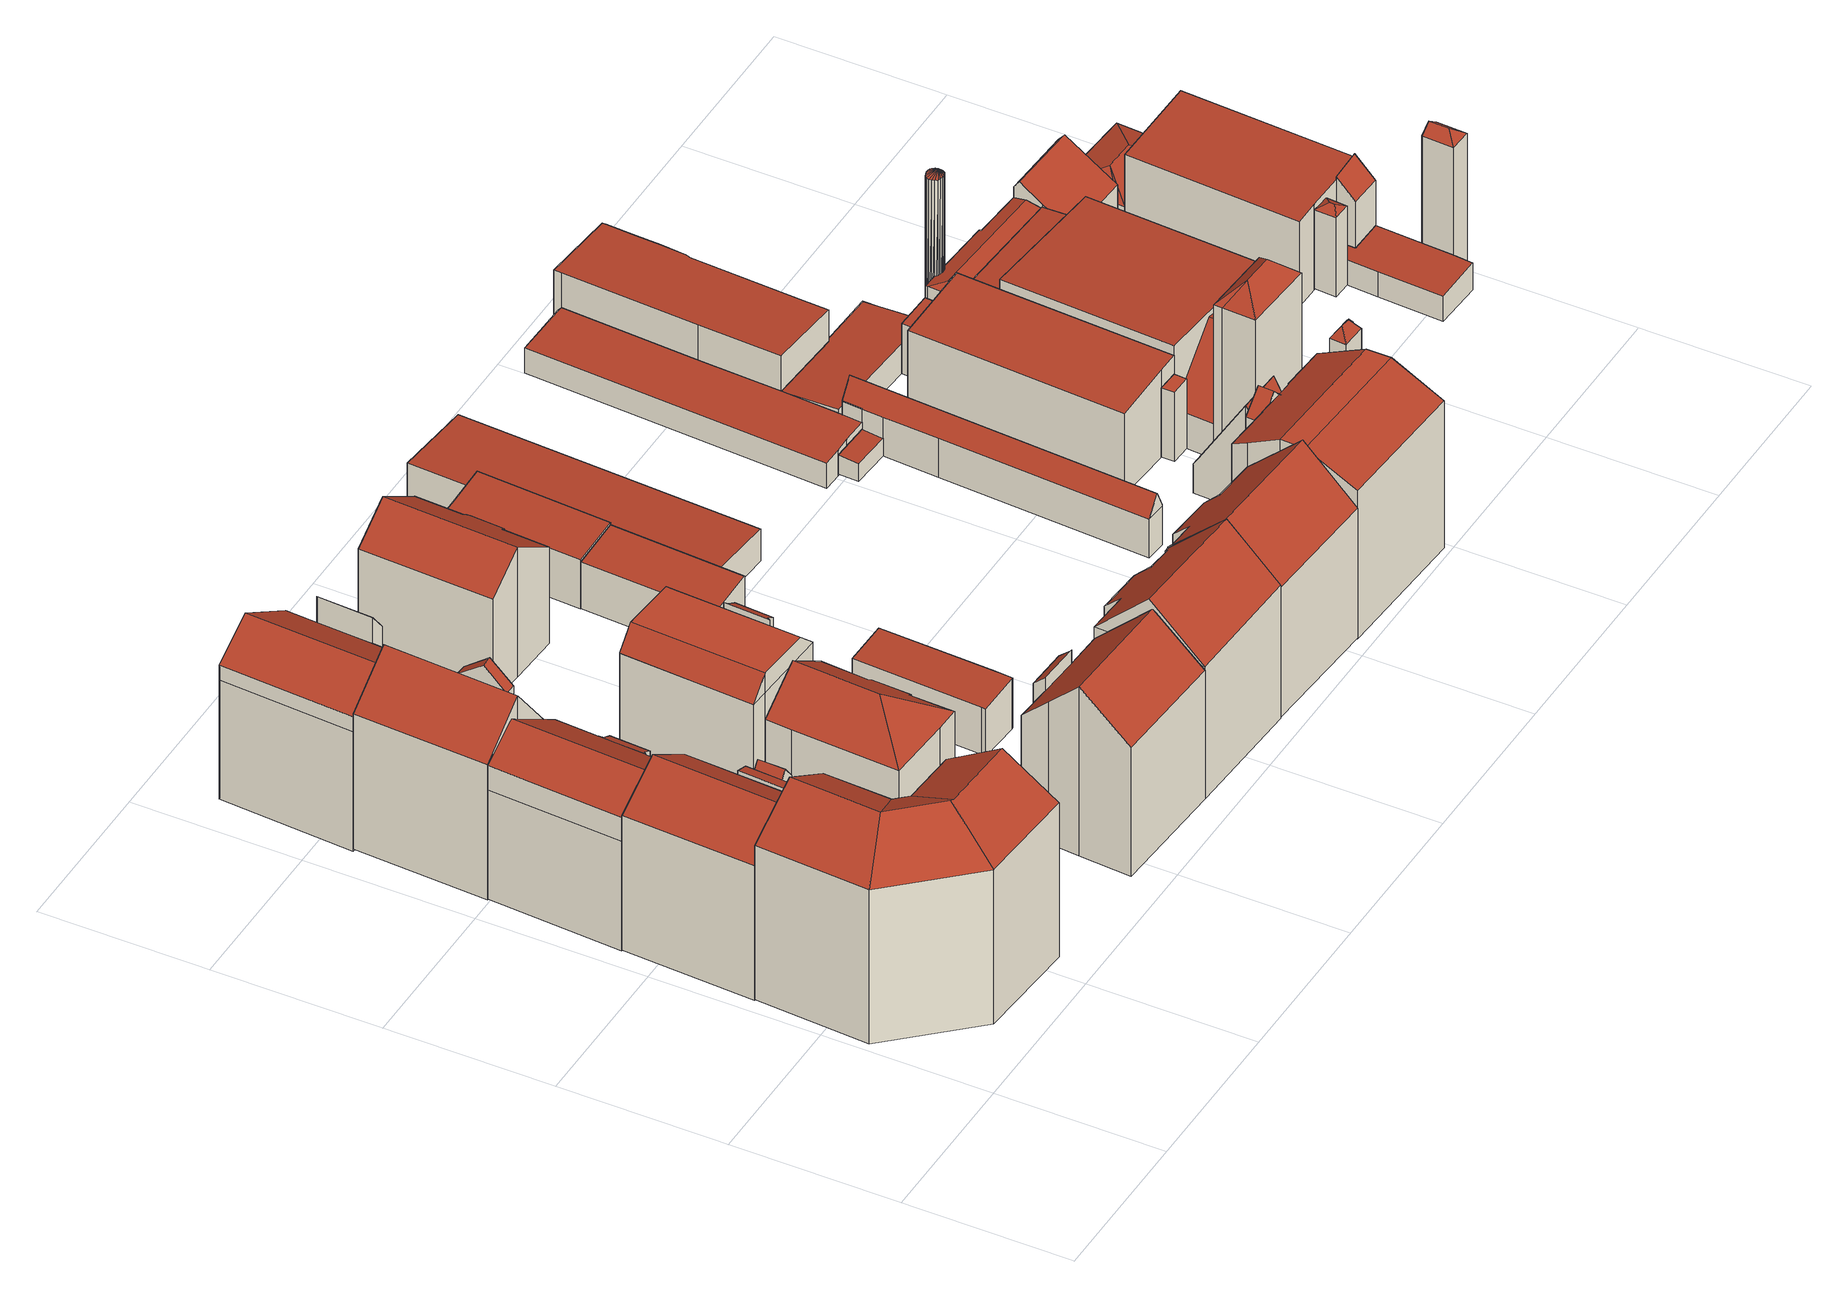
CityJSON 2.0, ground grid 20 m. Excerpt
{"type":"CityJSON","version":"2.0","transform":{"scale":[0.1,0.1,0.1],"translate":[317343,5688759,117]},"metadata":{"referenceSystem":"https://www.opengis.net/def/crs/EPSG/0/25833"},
"CityObjects":{
"building1":{"type":"Building","attributes":{"Dachtyp_tdc":"tdcFreeFormRoof","Gemeindeschluessel":14713000,"Dachneigung":32.42,"QualitaetDacherkennung":74,"Geometrietyp2DReferenz":"3000","function":"31001_9998","roofType":"5000","measuredHeight":24.63},"geometry":[{"type":"MultiSurface","lod":"2","boundaries":[[[0,1,2,3]],[[1,4,5,2]],[[4,6,7,5]],[[6,8,9,7]],[[8,10,11,9]],[[10,12,13,11]],[[12,14,15,13]],[[14,16,17,15]],[[16,0,3,17]],[[18,19,16,14]],[[20,21,18,14,12]],[[22,23,20,12,10]],[[22,10,8]],[[23,22,8,6]],[[21,20,23,6,4]],[[19,18,21,4,1]],[[19,0,16]],[[0,19,1]],[[3,2,5,7,9,11,13,15,17]]],"semantics":{"surfaces":[{"type":"WallSurface"},{"type":"RoofSurface"},{"type":"GroundSurface"}],"values":[0,0,0,0,0,0,0,0,0,1,1,1,0,1,1,1,0,0,2]}}]},
"building2":{"type":"Building","attributes":{"Gemeindeschluessel":14713000,"Geometrietyp2DReferenz":"3000","function":"31001_9998","roofType":"9999"},"children":["building2-1","building2-2"]},
"building2-1":{"type":"BuildingPart","attributes":{"Dachtyp_tdc":"tdcGableRoof","Dachneigung":35.51,"QualitaetDacherkennung":89,"Geometrietyp2DReferenz":"3000","roofType":"3100","measuredHeight":21.58},"parents":["building2"],"geometry":[{"type":"MultiSurface","lod":"2","boundaries":[[[24,25,26,27]],[[25,28,29,26]],[[28,30,31,29]],[[30,32,33,31]],[[32,34,35,33]],[[34,36,37,35]],[[36,38,39,37]],[[38,40,41,39]],[[40,42,43,41]],[[42,44,45,43]],[[38,36,34,32]],[[32,30,28,25,24,44,42,40,38]],[[45,27,26,29,31,33,35,37,39,41,43]],[[27,45,44,24]]],"semantics":{"surfaces":[{"type":"WallSurface"},{"type":"RoofSurface"},{"type":"GroundSurface"},{"type":"ClosureSurface"}],"values":[0,0,0,0,0,0,0,0,0,0,1,1,2,3]}}]},
"building2-2":{"type":"BuildingPart","attributes":{"Dachtyp_tdc":"tdcPolyFlatRoof","Dachneigung":16.75,"QualitaetDacherkennung":59,"Geometrietyp2DReferenz":"3000","roofType":"2100","measuredHeight":17.51},"parents":["building2"],"geometry":[{"type":"MultiSurface","lod":"2","boundaries":[[[46,47,48,45,44]],[[47,49,50,48]],[[49,51,52,50]],[[51,53,24,27,52]],[[51,49,47,46,53]],[[27,45,48,50,52]],[[44,24,53,46]],[[44,45,27,24]]],"semantics":{"surfaces":[{"type":"WallSurface"},{"type":"RoofSurface"},{"type":"GroundSurface"},{"type":"ClosureSurface"}],"values":[0,0,0,0,1,2,0,3]}}]},
"building3":{"type":"Building","attributes":{"Gemeindeschluessel":14713000,"Geometrietyp2DReferenz":"3000","function":"31001_9998","roofType":"9999"},"children":["building3-1","building3-2"]},
"building3-1":{"type":"BuildingPart","attributes":{"Dachtyp_tdc":"tdcGableRoof","Dachneigung":35.13,"QualitaetDacherkennung":77,"Geometrietyp2DReferenz":"3000","roofType":"3100","measuredHeight":20.51},"parents":["building3"],"geometry":[{"type":"MultiSurface","lod":"2","boundaries":[[[54,55,56,57]],[[55,58,59,56]],[[58,60,61,59]],[[60,62,63,61]],[[62,64,65,63]],[[64,66,67,65]],[[66,68,69,67]],[[68,70,71,69]],[[70,68,66,72,73,74,58,55,54,75]],[[76,73,72,77]],[[62,76,77,64]],[[64,77,72,66]],[[60,74,73,76,62]],[[58,74,60]],[[57,56,59,61,63,65,67,69,71]],[[54,57,71,70,75]]],"semantics":{"surfaces":[{"type":"WallSurface"},{"type":"RoofSurface"},{"type":"GroundSurface"},{"type":"ClosureSurface"}],"values":[0,0,0,0,0,0,0,0,1,1,0,0,0,0,2,3]}}]},
"building3-2":{"type":"BuildingPart","attributes":{"Dachtyp_tdc":"tdcPolyFlatRoof","Dachneigung":31.58,"QualitaetDacherkennung":81,"Geometrietyp2DReferenz":"3000","roofType":"2100","measuredHeight":14.46},"parents":["building3"],"geometry":[{"type":"MultiSurface","lod":"2","boundaries":[[[70,78,79,71]],[[78,80,81,79]],[[80,82,83,81]],[[82,84,85,83]],[[84,54,57,85]],[[54,84,82,80,78,70,75]],[[71,79,81,83,85,57]],[[70,71,57,54,75]]],"semantics":{"surfaces":[{"type":"WallSurface"},{"type":"RoofSurface"},{"type":"GroundSurface"},{"type":"ClosureSurface"}],"values":[0,0,0,0,0,1,2,3]}}]},
"building4":{"type":"Building","attributes":{"Dachtyp_tdc":"tdcFreeFormRoof","Gemeindeschluessel":14713000,"Dachneigung":60.72,"QualitaetDacherkennung":11,"Geometrietyp2DReferenz":"3000","function":"31001_9998","roofType":"5000","measuredHeight":6.93},"geometry":[{"type":"MultiSurface","lod":"2","boundaries":[[[86,87,88,89]],[[87,90,61,88]],[[90,91,59,61]],[[91,92,93,59]],[[92,94,95,93]],[[94,96,97,95]],[[96,86,89,97]],[[98,99,100,101,102]],[[103,102,101,104,86,96]],[[94,103,96]],[[87,104,101,100,90]],[[86,104,87]],[[92,98,102,103,94]],[[90,100,99,91]],[[91,99,98,92]],[[89,88,61,59,93,95,97]]],"semantics":{"surfaces":[{"type":"WallSurface"},{"type":"RoofSurface"},{"type":"GroundSurface"}],"values":[0,0,0,0,0,0,0,1,1,0,0,0,0,0,0,2]}}]},
"building5":{"type":"Building","attributes":{"Gemeindeschluessel":14713000,"Geometrietyp2DReferenz":"3000","function":"31001_9998","roofType":"9999"},"children":["building5-1","building5-2"]},
"building5-1":{"type":"BuildingPart","attributes":{"Dachtyp_tdc":"tdcGableRoof","Dachneigung":52.94,"QualitaetDacherkennung":81,"Geometrietyp2DReferenz":"3000","roofType":"3100","measuredHeight":22.72},"parents":["building5"],"geometry":[{"type":"MultiSurface","lod":"2","boundaries":[[[105,106,107,108]],[[106,109,110,107]],[[109,111,112,110]],[[111,113,114,112]],[[113,115,116,114]],[[115,117,118,116]],[[117,119,120,118]],[[119,121,122,120]],[[121,123,124,122]],[[123,125,124]],[[119,117,115,113]],[[113,111,109,106,105,125,123,121,119]],[[108,107,110,112,114,116,118,120,122,124]],[[105,108,124,125]]],"semantics":{"surfaces":[{"type":"WallSurface"},{"type":"RoofSurface"},{"type":"GroundSurface"},{"type":"ClosureSurface"}],"values":[0,0,0,0,0,0,0,0,0,0,1,1,2,3]}}]},
"building5-2":{"type":"BuildingPart","attributes":{"Dachtyp_tdc":"tdcGableRoof","Dachneigung":38.94,"QualitaetDacherkennung":38,"Geometrietyp2DReferenz":"3000","roofType":"3100","measuredHeight":19.12},"parents":["building5"],"geometry":[{"type":"MultiSurface","lod":"2","boundaries":[[[126,127,128,124,125]],[[127,129,130,128]],[[129,131,105,108,130]],[[129,127,132]],[[126,131,133]],[[127,126,133,132]],[[131,129,132,133]],[[124,128,130,108]],[[125,105,131,126]],[[125,124,108,105]]],"semantics":{"surfaces":[{"type":"WallSurface"},{"type":"RoofSurface"},{"type":"GroundSurface"},{"type":"ClosureSurface"}],"values":[0,0,0,0,0,1,1,2,0,3]}}]},
"building6":{"type":"Building","attributes":{"Dachtyp_tdc":"tdcPolyFlatRoof","Gemeindeschluessel":14713000,"Dachneigung":3.59,"QualitaetDacherkennung":69,"Geometrietyp2DReferenz":"3000","function":"31001_9998","roofType":"2100","measuredHeight":3.98},"geometry":[{"type":"MultiSurface","lod":"2","boundaries":[[[134,135,136,137]],[[135,138,139,136]],[[138,140,141,139]],[[140,134,137,141]],[[140,138,135,134]],[[137,136,139,141]]],"semantics":{"surfaces":[{"type":"WallSurface"},{"type":"RoofSurface"},{"type":"GroundSurface"}],"values":[0,0,0,0,1,2]}}]},
"building7":{"type":"Building","attributes":{"Dachtyp_tdc":"tdcPolyFlatRoof","Gemeindeschluessel":14713000,"Dachneigung":0,"QualitaetDacherkennung":61,"Geometrietyp2DReferenz":"3000","function":"31001_9998","roofType":"1000","measuredHeight":4.38},"geometry":[{"type":"MultiSurface","lod":"2","boundaries":[[[142,143,144,145]],[[143,146,147,144]],[[146,148,97,147]],[[148,149,95,97]],[[149,150,93,95]],[[150,151,152,93]],[[151,153,154,152]],[[153,155,156,154]],[[155,142,145,156]],[[155,153,151,150,149,148,146,143,142]],[[145,144,147,97,95,93,152,154,156]]],"semantics":{"surfaces":[{"type":"WallSurface"},{"type":"RoofSurface"},{"type":"GroundSurface"}],"values":[0,0,0,0,0,0,0,0,0,1,2]}}]},
"building8":{"type":"Building","attributes":{"Gemeindeschluessel":14713000,"Geometrietyp2DReferenz":"3000","function":"31001_9998","roofType":"9999"},"children":["building8-1","building8-2"]},
"building8-1":{"type":"BuildingPart","attributes":{"Dachtyp_tdc":"tdcPolyFlatRoof","Dachneigung":52.06,"QualitaetDacherkennung":64,"Geometrietyp2DReferenz":"3000","roofType":"2100","measuredHeight":19.13},"parents":["building8"],"geometry":[{"type":"MultiSurface","lod":"2","boundaries":[[[157,158,159,160,161]],[[158,162,163,159]],[[162,164,165,163]],[[164,166,167,168,165]],[[164,162,158,157,166]],[[168,160,159,163,165]],[[157,161,167,166]],[[161,160,168,167]]],"semantics":{"surfaces":[{"type":"WallSurface"},{"type":"RoofSurface"},{"type":"GroundSurface"},{"type":"ClosureSurface"}],"values":[0,0,0,0,1,2,0,3]}}]},
"building8-2":{"type":"BuildingPart","attributes":{"Dachtyp_tdc":"tdcGableRoof","Dachneigung":32.97,"QualitaetDacherkennung":64,"Geometrietyp2DReferenz":"3000","roofType":"3100","measuredHeight":20.84},"parents":["building8"],"geometry":[{"type":"MultiSurface","lod":"2","boundaries":[[[169,170,171,172]],[[170,161,160,171]],[[167,173,174,168]],[[173,175,176,174]],[[175,177,178,176]],[[177,179,180,178]],[[179,169,172,180]],[[181,182,183,184]],[[161,170,183,182,185,175,186,167]],[[167,186,173]],[[173,186,175]],[[175,185,177]],[[177,185,182,181,179]],[[169,184,183,170]],[[179,181,184,169]],[[172,171,160,168,174,176,178,180]],[[167,168,160,161]]],"semantics":{"surfaces":[{"type":"WallSurface"},{"type":"RoofSurface"},{"type":"GroundSurface"},{"type":"ClosureSurface"}],"values":[0,0,0,0,0,0,0,1,1,0,0,0,0,0,0,2,3]}}]},
"building9":{"type":"Building","attributes":{"Dachtyp_tdc":"tdcFreeFormRoof","Gemeindeschluessel":14713000,"Dachneigung":59.16,"QualitaetDacherkennung":8,"Geometrietyp2DReferenz":"3000","function":"31001_9998","roofType":"5000","measuredHeight":6.21},"geometry":[{"type":"MultiSurface","lod":"2","boundaries":[[[187,188,189,190]],[[188,191,192,189]],[[191,193,194,192]],[[193,195,196,194]],[[195,197,198,196]],[[197,187,190,198]],[[199,200,193,191,188,201]],[[202,199,201,203]],[[197,202,203,187]],[[187,203,201,188]],[[195,200,199,202,197]],[[193,200,195]],[[190,189,192,194,196,198]]],"semantics":{"surfaces":[{"type":"WallSurface"},{"type":"RoofSurface"},{"type":"GroundSurface"}],"values":[0,0,0,0,0,0,1,1,0,0,0,0,2]}}]},
"building10":{"type":"Building","attributes":{"Dachtyp_tdc":"tdcHipAndGableRoof","Gemeindeschluessel":14713000,"Dachneigung":35.53,"QualitaetDacherkennung":71,"Geometrietyp2DReferenz":"3000","function":"31001_9998","roofType":"5000","measuredHeight":14.34},"geometry":[{"type":"MultiSurface","lod":"2","boundaries":[[[204,205,206,207]],[[205,208,209,206]],[[208,210,211,209]],[[210,212,213,211]],[[212,214,215,213]],[[214,216,217,215]],[[216,218,219,217]],[[218,220,221,219]],[[220,222,223,221]],[[222,224,190,223]],[[224,225,198,190]],[[225,204,207,198]],[[222,220,218,226]],[[218,216,214,212,210,208,205,204,226]],[[204,225,224,222,226]],[[207,206,209,211,213,215,217,219,221,223,190,198]]],"semantics":{"surfaces":[{"type":"WallSurface"},{"type":"RoofSurface"},{"type":"GroundSurface"}],"values":[0,0,0,0,0,0,0,0,0,0,0,0,1,1,1,2]}}]},
"building11":{"type":"Building","attributes":{"Gemeindeschluessel":14713000,"Geometrietyp2DReferenz":"3000","function":"31001_9998","roofType":"9999"},"children":["building11-1","building11-2"]},
"building11-1":{"type":"BuildingPart","attributes":{"Dachtyp_tdc":"tdcPolyFlatRoof","Dachneigung":42.81,"QualitaetDacherkennung":34,"Geometrietyp2DReferenz":"3000","roofType":"2100","measuredHeight":17.3},"parents":["building11"],"geometry":[{"type":"MultiSurface","lod":"2","boundaries":[[[227,228,229,230]],[[228,231,232,229]],[[233,234,235]],[[233,236,237,234]],[[236,227,230,237]],[[236,233,231,228,227]],[[230,229,234,237]],[[233,235,232,231]],[[235,234,229,232]]],"semantics":{"surfaces":[{"type":"WallSurface"},{"type":"RoofSurface"},{"type":"GroundSurface"},{"type":"ClosureSurface"}],"values":[0,0,0,0,0,1,2,0,3]}}]},
"building11-2":{"type":"BuildingPart","attributes":{"Dachtyp_tdc":"tdcGableRoof","Dachneigung":44.35,"QualitaetDacherkennung":54,"Geometrietyp2DReferenz":"3000","roofType":"3100","measuredHeight":22.32},"parents":["building11"],"geometry":[{"type":"MultiSurface","lod":"2","boundaries":[[[232,238,239,229]],[[238,240,241,239]],[[240,242,243,241]],[[242,244,245,243]],[[244,246,247,245]],[[246,248,249,247]],[[248,250,251,249]],[[250,235,234,251]],[[246,244,242,240]],[[240,238,232,235,250,248,246]],[[234,229,239,241,243,245,247,249,251]],[[229,234,235,232]]],"semantics":{"surfaces":[{"type":"WallSurface"},{"type":"RoofSurface"},{"type":"GroundSurface"},{"type":"ClosureSurface"}],"values":[0,0,0,0,0,0,0,0,1,1,2,3]}}]},
"building12":{"type":"Building","attributes":{"Gemeindeschluessel":14713000,"Geometrietyp2DReferenz":"3000","function":"31001_9998","roofType":"9999"},"children":["building12-1","building12-2"]},
"building12-1":{"type":"BuildingPart","attributes":{"Dachtyp_tdc":"tdcCutGableRoof","Dachneigung":1.91,"QualitaetDacherkennung":73,"Geometrietyp2DReferenz":"3000","roofType":"9999","measuredHeight":16.65},"parents":["building12"],"geometry":[{"type":"MultiSurface","lod":"2","boundaries":[[[252,253,254,255]],[[253,256,257,254]],[[256,258,259,257]],[[260,261,262,263]],[[261,264,265,262]],[[264,266,267,265]],[[266,268,269,267]],[[268,252,255,269]],[[268,270,271,272]],[[273,274,275,276,277,278,279,280]],[[270,277,276,271]],[[260,280,279,261]],[[261,279,278,264]],[[264,278,277,270,266]],[[253,275,274,256]],[[252,272,271,276,275,253]],[[256,274,273,258]],[[268,272,252]],[[266,270,268]],[[255,254,257,259,263,262,265,267,269]],[[263,259,258,260]],[[258,273,280,260]]],"semantics":{"surfaces":[{"type":"WallSurface"},{"type":"RoofSurface"},{"type":"GroundSurface"},{"type":"ClosureSurface"}],"values":[0,0,0,0,0,0,0,0,1,1,1,0,0,0,0,0,0,0,0,2,3,3]}}]},
"building12-2":{"type":"BuildingPart","attributes":{"Dachtyp_tdc":"tdcPolyFlatRoof","Dachneigung":30.82,"QualitaetDacherkennung":83,"Geometrietyp2DReferenz":"3000","roofType":"2100","measuredHeight":14.95},"parents":["building12"],"geometry":[{"type":"MultiSurface","lod":"2","boundaries":[[[281,282,283,284]],[[282,285,280,260,263,283]],[[286,287,288,259,258,273]],[[287,289,290,288]],[[289,281,284,290]],[[289,287,286,285,282,281]],[[284,283,263,259,288,290]],[[273,280,285,286]],[[258,259,263,260]],[[258,260,280,273]]],"semantics":{"surfaces":[{"type":"WallSurface"},{"type":"RoofSurface"},{"type":"GroundSurface"},{"type":"ClosureSurface"}],"values":[0,0,0,0,0,1,2,0,3,3]}}]},
"building13":{"type":"Building","attributes":{"Dachtyp_tdc":"tdcPolyFlatRoof","Gemeindeschluessel":14713000,"Dachneigung":4.06,"QualitaetDacherkennung":54,"Geometrietyp2DReferenz":"3000","function":"31001_9998","roofType":"2100","measuredHeight":6.54},"geometry":[{"type":"MultiSurface","lod":"2","boundaries":[[[291,292,293,294]],[[292,295,296,293]],[[295,297,298,296]],[[297,299,300,298]],[[299,301,302,300]],[[301,303,304,302]],[[303,305,306,304]],[[305,291,294,306]],[[305,303,301,299,297,295,292,291]],[[294,293,296,298,300,302,304,306]]],"semantics":{"surfaces":[{"type":"WallSurface"},{"type":"RoofSurface"},{"type":"GroundSurface"}],"values":[0,0,0,0,0,0,0,0,1,2]}}]},
"building14":{"type":"Building","attributes":{"Dachtyp_tdc":"tdcFreeFormRoof","Gemeindeschluessel":14713000,"Dachneigung":44.43,"QualitaetDacherkennung":57,"Geometrietyp2DReferenz":"3000","function":"31001_9998","roofType":"5000","measuredHeight":23.48},"geometry":[{"type":"MultiSurface","lod":"2","boundaries":[[[307,308,309,243]],[[308,310,311,309]],[[310,312,313,311]],[[312,314,315,313]],[[314,316,317,315]],[[316,318,319,317]],[[318,320,321,319]],[[320,322,323,321]],[[322,324,325,323]],[[324,307,243,325]],[[326,322,320,318,316,314,312,310,308,327]],[[324,326,327,307]],[[324,322,326]],[[308,307,327]],[[243,309,311,313,315,317,319,321,323,325]]],"semantics":{"surfaces":[{"type":"WallSurface"},{"type":"RoofSurface"},{"type":"GroundSurface"}],"values":[0,0,0,0,0,0,0,0,0,0,1,1,0,0,2]}}]},
"building15":{"type":"Building","attributes":{"Dachtyp_tdc":"tdcGableRoof","Gemeindeschluessel":14713000,"Dachneigung":35.06,"QualitaetDacherkennung":76,"Geometrietyp2DReferenz":"3000","function":"31001_9998","roofType":"3100","measuredHeight":17.11},"geometry":[{"type":"MultiSurface","lod":"2","boundaries":[[[328,329,330,331]],[[329,332,333,330]],[[332,334,335,333]],[[334,336,337,335]],[[336,338,339,337]],[[338,340,341,339]],[[340,342,343,341]],[[342,344,345,343]],[[344,346,347,345]],[[346,348,349,347]],[[348,350,351,349]],[[350,352,353,351]],[[352,328,331,353]],[[348,346,344,342,340,338,336,334,332,329,328]],[[328,352,350,348]],[[331,330,333,335,337,339,341,343,345,347,349,351,353]]],"semantics":{"surfaces":[{"type":"WallSurface"},{"type":"RoofSurface"},{"type":"GroundSurface"}],"values":[0,0,0,0,0,0,0,0,0,0,0,0,0,1,1,2]}}]},
"building16":{"type":"Building","attributes":{"Dachtyp_tdc":"tdcPolyFlatRoof","Gemeindeschluessel":14713000,"Dachneigung":7.71,"QualitaetDacherkennung":80,"Geometrietyp2DReferenz":"3000","function":"31001_9998","roofType":"2100","measuredHeight":6.82},"geometry":[{"type":"MultiSurface","lod":"2","boundaries":[[[354,355,356,357]],[[355,358,359,356]],[[358,360,361,359]],[[360,354,357,361]],[[360,358,355,354]],[[357,356,359,361]]],"semantics":{"surfaces":[{"type":"WallSurface"},{"type":"RoofSurface"},{"type":"GroundSurface"}],"values":[0,0,0,0,1,2]}}]},
"building17":{"type":"Building","attributes":{"Dachtyp_tdc":"tdcFreeFormRoof","Gemeindeschluessel":14713000,"Dachneigung":43.79,"QualitaetDacherkennung":57,"Geometrietyp2DReferenz":"3000","function":"31001_9998","roofType":"5000","measuredHeight":23.31},"geometry":[{"type":"MultiSurface","lod":"2","boundaries":[[[362,363,364,365]],[[363,366,367,364]],[[366,368,369,367]],[[368,370,371,369]],[[370,372,373,371]],[[372,374,375,373]],[[374,376,377,375]],[[376,378,379,377]],[[378,380,381,379]],[[380,362,365,381]],[[382,376,374,372,370,368,366,363,362,383]],[[378,382,383,380]],[[362,380,383]],[[378,376,382]],[[365,364,367,369,371,373,375,377,379,381]]],"semantics":{"surfaces":[{"type":"WallSurface"},{"type":"RoofSurface"},{"type":"GroundSurface"}],"values":[0,0,0,0,0,0,0,0,0,0,1,1,0,0,2]}}]},
"building18":{"type":"Building","attributes":{"Dachtyp_tdc":"tdcPolyFlatRoof","Gemeindeschluessel":14713000,"Dachneigung":7.01,"QualitaetDacherkennung":86,"Geometrietyp2DReferenz":"3000","function":"31001_9998","roofType":"2100","measuredHeight":7.23},"geometry":[{"type":"MultiSurface","lod":"2","boundaries":[[[384,385,386,387]],[[385,388,389,386]],[[388,390,391,389]],[[390,392,393,391]],[[392,384,387,393]],[[392,390,388,385,384]],[[387,386,389,391,393]]],"semantics":{"surfaces":[{"type":"WallSurface"},{"type":"RoofSurface"},{"type":"GroundSurface"}],"values":[0,0,0,0,0,1,2]}}]},
"building19":{"type":"Building","attributes":{"Dachtyp_tdc":"tdcPolyFlatRoof","Gemeindeschluessel":14713000,"Dachneigung":3.07,"QualitaetDacherkennung":87,"Geometrietyp2DReferenz":"3000","function":"31001_2463","roofType":"2100","measuredHeight":4.72},"geometry":[{"type":"MultiSurface","lod":"2","boundaries":[[[394,395,396,397]],[[395,398,399,396]],[[398,400,401,399]],[[400,402,403,401]],[[402,404,405,403]],[[404,394,397,405]],[[404,402,400,398,395,394]],[[397,396,399,401,403,405]]],"semantics":{"surfaces":[{"type":"WallSurface"},{"type":"RoofSurface"},{"type":"GroundSurface"}],"values":[0,0,0,0,0,0,1,2]}}]},
"building20":{"type":"Building","attributes":{"Gemeindeschluessel":14713000,"Geometrietyp2DReferenz":"3000","function":"31001_9998","roofType":"9999"},"children":["building20-1","building20-2"]},
"building20-1":{"type":"BuildingPart","attributes":{"Dachtyp_tdc":"tdcGableRoof","Dachneigung":43.99,"QualitaetDacherkennung":42,"Geometrietyp2DReferenz":"3000","roofType":"3100","measuredHeight":20.18},"parents":["building20"],"geometry":[{"type":"MultiSurface","lod":"2","boundaries":[[[406,407,408,409]],[[407,410,411,408]],[[410,407,412]],[[407,406,413,414,412]],[[415,416,410,412,414,417]],[[409,408,411,418,419]],[[416,418,411,410]],[[415,419,418,416]],[[409,419,415,406]],[[414,413,417]],[[417,413,406,415]]],"semantics":{"surfaces":[{"type":"WallSurface"},{"type":"RoofSurface"},{"type":"GroundSurface"},{"type":"ClosureSurface"}],"values":[0,0,0,1,1,2,0,3,3,0,3]}}]},
"building20-2":{"type":"BuildingPart","attributes":{"Dachtyp_tdc":"tdcCutGableRoof","Dachneigung":25.15,"QualitaetDacherkennung":37,"Geometrietyp2DReferenz":"3000","roofType":"9999","measuredHeight":22.43},"parents":["building20"],"geometry":[{"type":"MultiSurface","lod":"2","boundaries":[[[420,421,422,423]],[[421,424,425,422]],[[424,426,406,409,425]],[[427,428,429,418,416]],[[428,430,431,429]],[[430,432,433,431]],[[432,434,435,433]],[[434,436,437,435]],[[436,438,439,437]],[[438,440,441,439]],[[440,420,423,441]],[[430,428,427,442,417,413,426,424,421,420,440]],[[438,436,434,432]],[[440,438,432,430]],[[423,422,425,409,419,418,429,431,433,435,437,439,441]],[[442,415,417]],[[413,406,426]],[[415,419,409,406]],[[415,406,413,417]],[[427,416,415,442]],[[416,418,419,415]]],"semantics":{"surfaces":[{"type":"WallSurface"},{"type":"RoofSurface"},{"type":"GroundSurface"},{"type":"ClosureSurface"}],"values":[0,0,0,0,0,0,0,0,0,0,0,1,1,1,2,0,0,3,3,0,3]}}]},
"building21":{"type":"Building","attributes":{"Dachtyp_tdc":"tdcFreeFormRoof","Gemeindeschluessel":14713000,"Dachneigung":54.06,"QualitaetDacherkennung":4,"Geometrietyp2DReferenz":"3000","function":"31001_9998","roofType":"5000","measuredHeight":7.44},"geometry":[{"type":"MultiSurface","lod":"2","boundaries":[[[443,444,445,446]],[[444,447,448,445]],[[447,449,450,448]],[[449,451,452,450]],[[451,453,454,452]],[[453,455,456,454]],[[455,443,446,456]],[[457,458,459,460]],[[461,462,451,449,447,444,459,458]],[[451,462,461,453]],[[453,461,458,457,455]],[[443,460,459,444]],[[455,457,460,443]],[[446,445,448,450,452,454,456]]],"semantics":{"surfaces":[{"type":"WallSurface"},{"type":"RoofSurface"},{"type":"GroundSurface"}],"values":[0,0,0,0,0,0,0,1,1,0,0,0,0,2]}}]},
"building22":{"type":"Building","attributes":{"Dachtyp_tdc":"tdcPolyFlatRoof","Gemeindeschluessel":14713000,"Dachneigung":4.45,"QualitaetDacherkennung":76,"Geometrietyp2DReferenz":"3000","function":"31001_9998","roofType":"2100","measuredHeight":2.46},"geometry":[{"type":"MultiSurface","lod":"2","boundaries":[[[463,464,465,466]],[[464,467,452,465]],[[467,468,450,452]],[[468,463,466,450]],[[468,467,464,463]],[[466,465,452,450]]],"semantics":{"surfaces":[{"type":"WallSurface"},{"type":"RoofSurface"},{"type":"GroundSurface"}],"values":[0,0,0,0,1,2]}}]},
"building23":{"type":"Building","attributes":{"Dachtyp_tdc":"tdcGableRoof","Gemeindeschluessel":14713000,"Dachneigung":59.01,"QualitaetDacherkennung":3,"Geometrietyp2DReferenz":"3000","function":"31001_9998","roofType":"3100","measuredHeight":14.07},"geometry":[{"type":"MultiSurface","lod":"2","boundaries":[[[469,470,471,411]],[[470,472,473,471]],[[472,474,475,473]],[[474,476,477,475]],[[476,478,479,477]],[[478,480,429,479]],[[480,481,418,429]],[[481,469,411,418]],[[478,476,474,472,470]],[[470,469,481,480,478]],[[411,471,473,475,477,479,429,418]]],"semantics":{"surfaces":[{"type":"WallSurface"},{"type":"RoofSurface"},{"type":"GroundSurface"}],"values":[0,0,0,0,0,0,0,0,1,1,2]}}]},
"building24":{"type":"Building","attributes":{"Dachtyp_tdc":"tdcPolyFlatRoof","Gemeindeschluessel":14713000,"Dachneigung":3.7,"QualitaetDacherkennung":88,"Geometrietyp2DReferenz":"3000","function":"31001_2463","roofType":"2100","measuredHeight":3.75},"geometry":[{"type":"MultiSurface","lod":"2","boundaries":[[[482,483,484,485]],[[483,486,487,484]],[[486,488,489,487]],[[488,490,491,489]],[[490,492,493,491]],[[492,494,495,493]],[[494,496,497,495]],[[496,498,499,497]],[[498,500,501,499]],[[500,502,503,501]],[[502,482,485,503]],[[502,500,498,496,494,492,490,488,486,483,482]],[[485,484,487,489,491,493,495,497,499,501,503]]],"semantics":{"surfaces":[{"type":"WallSurface"},{"type":"RoofSurface"},{"type":"GroundSurface"}],"values":[0,0,0,0,0,0,0,0,0,0,0,1,2]}}]},
"building25":{"type":"Building","attributes":{"Dachtyp_tdc":"tdcPolyFlatRoof","Gemeindeschluessel":14713000,"Dachneigung":3.1,"QualitaetDacherkennung":56,"Geometrietyp2DReferenz":"3000","function":"31001_9998","roofType":"2100","measuredHeight":9.21},"geometry":[{"type":"MultiSurface","lod":"2","boundaries":[[[504,505,506,507]],[[505,508,509,506]],[[508,510,511,509]],[[510,504,507,511]],[[510,508,505,504]],[[507,506,509,511]]],"semantics":{"surfaces":[{"type":"WallSurface"},{"type":"RoofSurface"},{"type":"GroundSurface"}],"values":[0,0,0,0,1,2]}}]},
"building26":{"type":"Building","attributes":{"Dachtyp_tdc":"tdcPolyFlatRoof","Gemeindeschluessel":14713000,"Dachneigung":5.67,"QualitaetDacherkennung":60,"Geometrietyp2DReferenz":"3000","function":"31001_9998","roofType":"2100","measuredHeight":11.75},"geometry":[{"type":"MultiSurface","lod":"2","boundaries":[[[512,513,514,515]],[[513,516,517,514]],[[516,518,519,517]],[[518,520,521,519]],[[520,522,523,521]],[[522,524,525,523]],[[524,512,515,525]],[[524,522,520,518,516,513,512]],[[515,514,517,519,521,523,525]]],"semantics":{"surfaces":[{"type":"WallSurface"},{"type":"RoofSurface"},{"type":"GroundSurface"}],"values":[0,0,0,0,0,0,0,1,2]}}]},
"building27":{"type":"Building","attributes":{"Dachtyp_tdc":"tdcFreeFormRoof","Gemeindeschluessel":14713000,"Dachneigung":56.09,"QualitaetDacherkennung":11,"Geometrietyp2DReferenz":"3000","function":"31001_9998","roofType":"5000","measuredHeight":17.56},"geometry":[{"type":"MultiSurface","lod":"2","boundaries":[[[526,527,528,529]],[[527,530,531,528]],[[530,532,533,531]],[[532,534,535,533]],[[534,536,537,535]],[[536,526,529,537]],[[538,539,536,534]],[[540,538,534,532]],[[540,532,530]],[[541,539,538,540,530,527]],[[541,527,526]],[[539,541,526,536]],[[529,528,531,533,535,537]]],"semantics":{"surfaces":[{"type":"WallSurface"},{"type":"RoofSurface"},{"type":"GroundSurface"}],"values":[0,0,0,0,0,0,1,1,1,1,1,1,2]}}]},
"building28":{"type":"Building","attributes":{"Dachtyp_tdc":"tdcFreeFormRoof","Gemeindeschluessel":14713000,"Dachneigung":45.85,"QualitaetDacherkennung":2,"Geometrietyp2DReferenz":"3000","function":"31001_9998","roofType":"5000","measuredHeight":22.88},"geometry":[{"type":"MultiSurface","lod":"2","boundaries":[[[542,543,544,545]],[[543,546,547,544]],[[546,548,549,547]],[[548,550,551,549]],[[550,542,545,551]],[[548,552,550]],[[552,548,546]],[[553,552,546,543]],[[553,543,542]],[[552,553,542,550]],[[545,544,547,549,551]]],"semantics":{"surfaces":[{"type":"WallSurface"},{"type":"RoofSurface"},{"type":"GroundSurface"}],"values":[0,0,0,0,0,1,1,1,1,1,2]}}]},
"building29":{"type":"Building","attributes":{"Dachtyp_tdc":"tdcPolyFlatRoof","Gemeindeschluessel":14713000,"Dachneigung":4.76,"QualitaetDacherkennung":70,"Geometrietyp2DReferenz":"3000","function":"31001_9998","roofType":"2100","measuredHeight":3.9},"geometry":[{"type":"MultiSurface","lod":"2","boundaries":[[[554,555,556,557]],[[555,558,559,556]],[[558,560,561,559]],[[560,562,563,561]],[[562,564,565,563]],[[564,566,567,565]],[[566,568,569,567]],[[568,554,557,569]],[[568,566,564,562,560,558,555,554]],[[557,556,559,561,563,565,567,569]]],"semantics":{"surfaces":[{"type":"WallSurface"},{"type":"RoofSurface"},{"type":"GroundSurface"}],"values":[0,0,0,0,0,0,0,0,1,2]}}]},
"building30":{"type":"Building","attributes":{"Dachtyp_tdc":"tdcGableRoof","Gemeindeschluessel":14713000,"Dachneigung":47.37,"QualitaetDacherkennung":15,"Geometrietyp2DReferenz":"3000","function":"31001_9998","roofType":"3100","measuredHeight":12.07},"geometry":[{"type":"MultiSurface","lod":"2","boundaries":[[[570,571,572,506]],[[571,573,574,572]],[[573,575,545,574]],[[575,576,577,545]],[[576,578,551,577]],[[578,579,509,551]],[[579,570,506,509]],[[576,575,573,571]],[[571,570,579,578,576]],[[506,572,574,545,577,551,509]]],"semantics":{"surfaces":[{"type":"WallSurface"},{"type":"RoofSurface"},{"type":"GroundSurface"}],"values":[0,0,0,0,0,0,0,1,1,2]}}]},
"building31":{"type":"Building","attributes":{"Dachtyp_tdc":"tdcPolyFlatRoof","Gemeindeschluessel":14713000,"Dachneigung":3.2,"QualitaetDacherkennung":91,"Geometrietyp2DReferenz":"3000","function":"31001_9998","roofType":"2100","measuredHeight":8.11},"geometry":[{"type":"MultiSurface","lod":"2","boundaries":[[[580,581,582,583]],[[581,584,585,582]],[[584,586,587,585]],[[586,588,589,587]],[[588,590,591,589]],[[590,592,593,591]],[[592,594,595,593]],[[594,596,597,595]],[[596,598,599,597]],[[598,600,601,599]],[[600,602,603,601]],[[602,604,605,603]],[[604,606,607,605]],[[606,580,583,607]],[[606,604,602,600,598,596,594,592,590,588,586,584,581,580]],[[583,582,585,587,589,591,593,595,597,599,601,603,605,607]]],"semantics":{"surfaces":[{"type":"WallSurface"},{"type":"RoofSurface"},{"type":"GroundSurface"}],"values":[0,0,0,0,0,0,0,0,0,0,0,0,0,0,1,2]}}]},
"building32":{"type":"Building","attributes":{"Dachtyp_tdc":"tdcPolyFlatRoof","Gemeindeschluessel":14713000,"Dachneigung":4.23,"QualitaetDacherkennung":41,"Geometrietyp2DReferenz":"3000","function":"31001_9998","roofType":"2100","measuredHeight":6.87},"geometry":[{"type":"MultiSurface","lod":"2","boundaries":[[[608,609,610,611]],[[609,612,569,610]],[[612,613,567,569]],[[613,608,611,567]],[[613,612,609,608]],[[611,610,569,567]]],"semantics":{"surfaces":[{"type":"WallSurface"},{"type":"RoofSurface"},{"type":"GroundSurface"}],"values":[0,0,0,0,1,2]}}]},
"building33":{"type":"Building","attributes":{"Dachtyp_tdc":"tdcPolyFlatRoof","Gemeindeschluessel":14713000,"Dachneigung":2.58,"QualitaetDacherkennung":63,"Geometrietyp2DReferenz":"3000","function":"31001_9998","roofType":"2100","measuredHeight":13},"geometry":[{"type":"MultiSurface","lod":"2","boundaries":[[[614,615,523,525]],[[615,616,617,523]],[[616,618,619,617]],[[618,620,621,619]],[[620,614,525,621]],[[620,618,616,615,614]],[[525,523,617,619,621]]],"semantics":{"surfaces":[{"type":"WallSurface"},{"type":"RoofSurface"},{"type":"GroundSurface"}],"values":[0,0,0,0,0,1,2]}}]},
"building34":{"type":"Building","attributes":{"Stand_DGM":"2023","Stand_Basis-DLM":"2022","Gemeindeschluessel":"14713000","ObjektHoehe":21,"Stand_Laserscan":"2023","BodenHoehe":119.05,"Stand_3D-Stadtmodell":"2025","Geometrietyp2DReferenz":1000,"AbsoluteHoehe":140.05,"function":"51002_1290","roofType":"9999","measuredHeight":21},"geometry":[{"type":"MultiSurface","lod":"2","boundaries":[[[622,623,624]],[[622,624,625]],[[622,625,626]],[[622,626,627]],[[622,628,629]],[[622,627,630]],[[622,630,631]],[[622,631,628]],[[622,629,632]],[[622,632,633]],[[622,633,634]],[[622,634,635]],[[622,635,636]],[[622,636,637]],[[622,637,638]],[[622,638,639]],[[622,639,640]],[[622,640,641]],[[624,623,642]],[[624,642,643]],[[623,622,644]],[[623,644,642]],[[622,641,645]],[[622,645,644]],[[641,640,646]],[[641,646,645]],[[640,639,647]],[[640,647,646]],[[639,638,648]],[[639,648,647]],[[638,637,649]],[[638,649,648]],[[637,636,650]],[[635,634,651]],[[637,650,649]],[[636,635,652]],[[636,652,650]],[[635,651,652]],[[634,633,653]],[[634,653,651]],[[633,632,654]],[[633,654,653]],[[632,629,655]],[[632,655,654]],[[629,628,656]],[[629,656,655]],[[628,631,657]],[[628,657,656]],[[631,630,658]],[[631,658,657]],[[630,627,659]],[[630,659,658]],[[627,626,660]],[[627,660,659]],[[626,625,661]],[[626,661,660]],[[625,624,643]],[[625,643,661]],[[661,648,649]],[[661,645,646]],[[661,646,647]],[[661,647,648]],[[661,649,650]],[[661,650,652]],[[661,652,651]],[[661,651,653]],[[661,653,654]],[[661,654,655]],[[661,655,656]],[[661,656,657]],[[661,657,658]],[[661,658,659]],[[661,659,660]],[[661,644,645]],[[661,643,642]],[[661,642,644]]],"semantics":{"surfaces":[{"type":"RoofSurface"},{"type":"WallSurface"},{"type":"GroundSurface"}],"values":[0,0,0,0,0,0,0,0,0,0,0,0,0,0,0,0,0,0,1,1,1,1,1,1,1,1,1,1,1,1,1,1,1,1,1,1,1,1,1,1,1,1,1,1,1,1,1,1,1,1,1,1,1,1,1,1,1,1,2,2,2,2,2,2,2,2,2,2,2,2,2,2,2,2,2,2]}}]},
"building35":{"type":"Building","attributes":{"Dachtyp_tdc":"tdcPolyFlatRoof","Gemeindeschluessel":14713000,"Dachneigung":4.52,"QualitaetDacherkennung":62,"Geometrietyp2DReferenz":"3000","function":"31001_9998","roofType":"2100","measuredHeight":9.06},"geometry":[{"type":"MultiSurface","lod":"2","boundaries":[[[662,663,521,523]],[[663,664,665,521]],[[664,666,667,665]],[[666,668,617,667]],[[668,662,523,617]],[[668,666,664,663,662]],[[523,521,665,667,617]]],"semantics":{"surfaces":[{"type":"WallSurface"},{"type":"RoofSurface"},{"type":"GroundSurface"}],"values":[0,0,0,0,0,1,2]}}]},
"building36":{"type":"Building","attributes":{"Dachtyp_tdc":"tdcFreeFormRoof","Gemeindeschluessel":14713000,"Dachneigung":18.02,"QualitaetDacherkennung":21,"Geometrietyp2DReferenz":"3000","function":"31001_9998","roofType":"5000","measuredHeight":9.05},"geometry":[{"type":"MultiSurface","lod":"2","boundaries":[[[669,670,671,567]],[[670,672,673,671]],[[672,674,675,673]],[[674,676,677,675]],[[676,678,611,677]],[[678,679,680,611]],[[679,669,567,680]],[[676,674,681]],[[674,672,670,669,679,682,681]],[[679,678,682]],[[678,676,681,682]],[[567,671,673,675,677,611,680]]],"semantics":{"surfaces":[{"type":"WallSurface"},{"type":"RoofSurface"},{"type":"GroundSurface"}],"values":[0,0,0,0,0,0,0,1,1,1,1,2]}}]},
"building37":{"type":"Building","attributes":{"Dachtyp_tdc":"tdcGableRoof","Gemeindeschluessel":14713000,"Dachneigung":31.84,"QualitaetDacherkennung":6,"Geometrietyp2DReferenz":"3000","function":"31001_9998","roofType":"3100","measuredHeight":10.77},"geometry":[{"type":"MultiSurface","lod":"2","boundaries":[[[683,684,677,685]],[[684,686,675,677]],[[686,687,688,675]],[[687,689,690,688]],[[689,683,685,690]],[[689,691,692,693,683]],[[694,692,691,695]],[[687,695,691,689]],[[686,694,695,687]],[[684,693,692,694,686]],[[683,693,684]],[[685,677,675,688,690]]],"semantics":{"surfaces":[{"type":"WallSurface"},{"type":"RoofSurface"},{"type":"GroundSurface"}],"values":[0,0,0,0,0,1,1,0,0,0,0,2]}}]},
"building38":{"type":"Building","attributes":{"Gemeindeschluessel":14713000,"Geometrietyp2DReferenz":"3000","function":"31001_9998","roofType":"9999"},"children":["building38-1","building38-2"]},
"building38-1":{"type":"BuildingPart","attributes":{"Dachtyp_tdc":"tdcPolyFlatRoof","Dachneigung":3.22,"QualitaetDacherkennung":71,"Geometrietyp2DReferenz":"3000","roofType":"2100","measuredHeight":3.59},"parents":["building38"],"geometry":[{"type":"MultiSurface","lod":"2","boundaries":[[[696,697,698,699]],[[697,700,701,698]],[[700,702,703,701]],[[702,704,705,703]],[[704,706,707,705]],[[708,709,710,711]],[[709,712,713,710]],[[712,714,715,713]],[[714,696,699,715]],[[714,712,709,708,706,704,702,700,697,696]],[[699,698,701,703,705,707,711,710,713,715]],[[711,707,706,708]]],"semantics":{"surfaces":[{"type":"WallSurface"},{"type":"RoofSurface"},{"type":"GroundSurface"},{"type":"ClosureSurface"}],"values":[0,0,0,0,0,0,0,0,0,1,2,3]}}]},
"building38-2":{"type":"BuildingPart","attributes":{"Dachtyp_tdc":"tdcFreeFormRoof","Dachneigung":26.39,"QualitaetDacherkennung":9,"Geometrietyp2DReferenz":"3000","roofType":"5000","measuredHeight":10.96},"parents":["building38"],"geometry":[{"type":"MultiSurface","lod":"2","boundaries":[[[716,717,718,707,706]],[[717,719,720,718]],[[719,721,708,711,720]],[[722,721,719]],[[723,722,719,717]],[[723,717,716]],[[722,723,716,721]],[[707,718,720,711]],[[706,708,721,716]],[[706,707,711,708]]],"semantics":{"surfaces":[{"type":"WallSurface"},{"type":"RoofSurface"},{"type":"GroundSurface"},{"type":"ClosureSurface"}],"values":[0,0,0,1,1,1,1,2,0,3]}}]},
"building39":{"type":"Building","attributes":{"Gemeindeschluessel":14713000,"Geometrietyp2DReferenz":"3000","function":"31001_9998","roofType":"9999"},"children":["building39-1","building39-2"]},
"building39-1":{"type":"BuildingPart","attributes":{"Dachtyp_tdc":"tdcPolyFlatRoof","Dachneigung":3.82,"QualitaetDacherkennung":62,"Geometrietyp2DReferenz":"3000","roofType":"2100","measuredHeight":11.85},"parents":["building39"],"geometry":[{"type":"MultiSurface","lod":"2","boundaries":[[[724,725,726,727]],[[725,728,729,726]],[[730,731,732,733]],[[731,734,735,732]],[[734,724,727,735]],[[734,731,730,728,725,724]],[[727,726,729,733,732,735]],[[730,733,729,728]]],"semantics":{"surfaces":[{"type":"WallSurface"},{"type":"RoofSurface"},{"type":"GroundSurface"},{"type":"ClosureSurface"}],"values":[0,0,0,0,0,1,2,3]}}]},
"building39-2":{"type":"BuildingPart","attributes":{"Dachtyp_tdc":"tdcPolyFlatRoof","Dachneigung":44.34,"QualitaetDacherkennung":48,"Geometrietyp2DReferenz":"3000","roofType":"2100","measuredHeight":12.2},"parents":["building39"],"geometry":[{"type":"MultiSurface","lod":"2","boundaries":[[[736,737,730,733,738]],[[739,740,741,729,728]],[[740,736,738,741]],[[740,739,737,736]],[[738,733,729,741]],[[728,730,737,739]],[[728,729,733,730]]],"semantics":{"surfaces":[{"type":"WallSurface"},{"type":"RoofSurface"},{"type":"GroundSurface"},{"type":"ClosureSurface"}],"values":[0,0,0,1,2,0,3]}}]},
"building40":{"type":"Building","attributes":{"Dachtyp_tdc":"tdcFreeFormRoof","Gemeindeschluessel":14713000,"Dachneigung":39.28,"QualitaetDacherkennung":6,"Geometrietyp2DReferenz":"3000","function":"31001_9998","roofType":"5000","measuredHeight":18.66},"geometry":[{"type":"MultiSurface","lod":"2","boundaries":[[[742,743,744,745]],[[743,746,747,744]],[[746,748,749,747]],[[748,742,745,749]],[[750,748,746]],[[751,750,746,743]],[[751,743,742]],[[750,751,742,748]],[[745,744,747,749]]],"semantics":{"surfaces":[{"type":"WallSurface"},{"type":"RoofSurface"},{"type":"GroundSurface"}],"values":[0,0,0,0,1,1,0,1,2]}}]},
"building41":{"type":"Building","attributes":{"Dachtyp_tdc":"tdcFreeFormRoof","Gemeindeschluessel":14713000,"Dachneigung":20.15,"QualitaetDacherkennung":17,"Geometrietyp2DReferenz":"3000","function":"31001_9998","roofType":"5000","measuredHeight":5.66},"geometry":[{"type":"MultiSurface","lod":"2","boundaries":[[[752,753,727,726]],[[753,754,755,727]],[[754,756,757,755]],[[756,758,759,757]],[[758,760,761,759]],[[760,752,726,761]],[[762,763,758,756]],[[754,762,756]],[[762,754,753]],[[763,762,753,752]],[[752,760,758,763]],[[726,727,755,757,759,761]]],"semantics":{"surfaces":[{"type":"WallSurface"},{"type":"RoofSurface"},{"type":"GroundSurface"}],"values":[0,0,0,0,0,0,1,1,1,1,1,2]}}]}
},
"vertices":[
[226,141,218],[220,41,218],[220,41,15],[226,141,15],[93,49,218],[93,49,15],[5,146,218],[5,146,15],[13,283,218],[13,283,15],[149,276,218],[149,276,15],[145,195,218],[145,195,15],[159,180,218],[159,180,15],[228,176,218],[228,176,15],[128,114,261],[224,109,261],[75,170,261],[125,116,261],[81,279,261],[75,171,261],
[140,315,184],[138,280,184],[138,280,14],[140,315,14],[149,279,176],[149,279,14],[149,276,175],[149,276,14],[73,280,229],[73,280,14],[13,283,191],[13,283,14],[21,441,191],[21,441,14],[82,438,229],[82,438,14],[146,435,184],[146,435,14],[144,392,184],[144,392,14],[143,372,184],[143,372,14],
[143,372,189],[160,372,183],[160,372,14],[157,318,183],[157,318,14],[153,315,185],[153,315,14],[140,315,189],
[157,486,157],[156,485,157],[156,485,13],[157,486,13],[154,434,157],[154,434,13],[146,435,157],[146,435,13],[21,441,157],[21,441,13],[30,601,157],[30,601,13],[163,594,157],[163,594,13],[160,543,157],[160,543,13],[160,542,157],[160,542,13],[77,599,218],[68,439,218],[146,435,163],[159,526,157],[21,441,189],[30,601,189],
[164,538,154],[164,538,13],[177,538,147],[177,538,13],[174,490,147],[174,490,13],[163,490,154],[163,490,13],
[160,384,31],[144,392,31],[144,392,13],[160,384,13],[146,435,31],[154,434,31],[180,433,31],[180,433,13],[179,404,31],[179,404,13],[178,383,31],[178,383,13],[180,433,32],[154,434,32],[146,435,32],[145,414,83],[179,412,83],[179,404,69],[144,392,44],
[154,645,158],[152,599,158],[152,599,12],[154,645,12],[163,599,143],[163,599,12],[163,594,143],[163,594,12],[90,598,239],[90,598,12],[30,601,190],[30,601,12],[38,761,190],[38,761,12],[99,758,239],[99,758,12],[160,755,158],[160,755,12],[158,705,157],[158,705,12],[158,705,158],
[158,705,178],[172,704,178],[172,704,12],[169,645,177],[169,645,12],[154,645,177],[170,673,203],[156,673,203],
[180,347,53],[182,383,55],[182,383,15],[180,347,15],[244,380,55],[244,380,15],[243,344,53],[243,344,15],
[265,379,57],[244,380,57],[244,380,13],[265,379,13],[182,383,57],[182,383,13],[178,383,57],[179,404,57],[180,433,57],[267,429,57],[267,429,13],[267,418,57],[267,418,13],[266,396,57],[266,396,13],
[177,877,200],[184,868,191],[184,868,9],[177,877,9],[177,877,166],[196,867,175],[196,867,9],[193,810,175],[193,810,9],[174,811,200],[174,811,166],[174,811,9],
[48,921,166],[179,914,166],[179,914,9],[48,921,9],[173,811,166],[173,811,9],[170,754,166],[170,754,9],[160,755,166],[160,755,9],[38,761,166],[38,761,9],[38,761,186],[91,758,218],[100,919,218],[48,921,186],[160,755,173],[173,811,167],
[304,395,38],[266,396,38],[266,396,14],[304,395,14],[267,418,38],[267,418,14],[267,429,38],[267,429,14],[283,428,38],[283,428,14],[306,427,38],[306,427,14],[290,427,77],[283,428,65],[289,395,77],[306,427,58],[304,395,58],
[360,424,158],[400,422,129],[400,422,14],[360,424,14],[416,421,118],[416,421,14],[413,364,117],[413,364,14],[419,364,113],[419,364,14],[417,317,113],[417,317,14],[411,317,117],[411,317,14],[408,262,118],[408,262,14],[378,263,118],[378,263,14],[297,267,118],[297,267,14],[304,395,118],[306,427,118],[354,320,158],
[471,175,180],[470,160,193],[470,160,21],[471,175,21],[470,160,194],[470,160,176],[418,163,193],[418,163,21],[418,163,176],[419,177,180],[419,177,21],
[517,158,176],[517,158,21],[513,89,244],[513,89,21],[509,26,190],[509,26,21],[363,34,190],[363,34,21],[367,96,244],[367,96,21],[370,133,208],[370,133,21],[372,166,176],[372,166,21],
[292,588,153],[407,582,153],[407,582,13],[292,588,13],[404,529,153],[404,529,13],[405,528,153],[405,528,13],[402,473,153],[402,472,153],[402,472,13],[402,473,13],[400,422,153],[400,422,13],[306,427,153],[306,427,13],[283,428,153],[283,428,13],[306,427,179],[314,587,179],[292,588,154],[405,528,154],[404,529,155],[407,582,154],[384,583,177],[376,423,177],[400,422,154],[402,472,154],[402,473,154],
[417,477,153],[405,477,161],[405,477,13],[417,477,13],[402,473,162],[405,528,162],[408,524,160],[408,524,13],[420,523,153],[420,523,13],
[520,256,82],[469,259,78],[469,259,16],[520,256,16],[470,264,78],[470,264,16],[478,418,78],[478,418,16],[530,415,82],[530,415,16],[524,277,82],[524,277,16],[524,274,82],[524,274,16],[523,256,82],[523,256,16],
[509,26,195],[517,159,191],[517,159,21],[570,156,191],[570,156,21],[571,176,172],[571,176,21],[631,173,171],[631,173,21],[630,153,191],[630,153,21],[662,151,190],[662,151,21],[662,154,188],[662,154,21],[668,154,188],[668,154,21],[660,19,196],[660,19,21],[664,84,256],[513,93,256],
[371,904,182],[412,902,153],[412,902,11],[371,904,11],[434,901,138],[434,901,11],[432,844,138],[432,844,11],[438,843,133],[438,843,11],[441,840,131],[441,840,11],[438,800,131],[438,800,11],[435,797,133],[435,797,11],[429,797,138],[429,797,11],[426,741,138],[426,741,11],[363,744,182],[363,744,11],[316,747,146],[316,747,11],[323,907,146],[323,907,11],
[489,738,74],[548,735,82],[548,735,13],[489,738,13],[539,575,82],[539,575,13],[481,578,74],[481,578,13],
[668,154,189],[673,153,189],[673,153,22],[668,154,22],[673,151,191],[673,151,22],[706,149,191],[706,149,22],[707,169,172],[707,169,22],[767,165,172],[767,165,22],[766,146,191],[766,146,22],[818,142,191],[818,142,22],[810,10,193],[810,10,22],[660,19,193],[660,19,22],[814,76,255],[664,85,255],
[497,897,77],[509,896,79],[509,896,12],[497,897,12],[557,894,85],[557,894,12],[548,735,85],[548,735,12],[489,738,77],[489,738,12],
[542,617,61],[548,734,61],[548,734,14],[542,617,14],[557,894,61],[557,894,14],[561,977,61],[561,977,14],[660,971,56],[660,971,14],[642,611,56],[642,611,14],
[879,158,199],[880,177,199],[880,177,21],[879,158,21],[934,174,195],[934,174,21],[905,176,223],[894,157,213],[904,157,223],[933,155,195],[933,156,195],[913,156,213],[933,156,21],[933,155,21],
[818,142,223],[820,161,213],[820,161,21],[818,142,21],[879,157,214],[879,157,21],[879,158,213],[933,156,213],[990,153,213],[990,153,21],[986,94,244],[986,94,21],[985,64,245],[985,64,21],[981,1,215],[981,1,21],[810,10,216],[810,10,21],[814,73,245],[814,73,21],[816,103,244],[816,103,21],[933,155,213],
[851,258,71],[826,260,71],[826,260,20],[851,258,20],[840,511,71],[840,511,20],[844,577,71],[844,577,20],[845,602,71],[845,602,20],[847,626,71],[847,626,20],[872,625,71],[872,625,20],[872,625,73],[863,626,94],[842,259,94],[851,258,73],[847,626,72],[845,602,72],
[796,580,43],[797,604,45],[797,604,20],[796,580,20],[845,602,45],[844,577,43],
[934,174,98],[936,207,162],[936,207,21],[939,269,59],[939,269,21],[996,266,59],[996,266,21],[994,226,126],[994,226,21],[992,204,162],[992,204,21],[990,153,64],[933,156,64],
[851,699,54],[847,630,54],[847,630,17],[851,699,17],[847,626,54],[847,626,17],[845,602,54],[845,602,17],[815,604,52],[815,604,17],[797,604,51],[797,604,17],[774,605,50],[774,605,17],[793,965,50],[793,965,17],[859,961,54],[859,961,17],[864,960,54],[864,960,17],[855,797,54],[855,797,17],
[974,325,113],[999,323,114],[999,323,22],[974,325,22],[998,308,114],[998,308,22],[974,309,113],[974,309,22],
[974,325,136],[903,329,128],[903,329,21],[974,325,21],[918,588,128],[918,588,21],[967,585,133],[967,585,21],[1013,582,138],[1013,582,21],[1010,531,138],[1010,531,21],[999,323,138],[999,323,21],
[1046,149,185],[1047,169,185],[1047,169,24],[1046,149,24],[1082,167,185],[1082,167,24],[1082,160,185],[1082,160,24],[1078,161,185],[1078,161,24],[1077,148,185],[1077,148,24],[1075,164,190],[1068,158,199],[1079,164,190],[1056,159,199],
[1086,271,225],[1084,221,225],[1084,221,22],[1086,271,22],[994,226,225],[994,226,22],[996,266,225],[996,266,22],[996,276,225],[996,276,22],[1020,250,250],[1060,248,250],
[847,630,59],[851,699,53],[851,699,20],[847,630,20],[945,694,53],[945,694,20],[945,697,53],[945,697,20],[1019,694,53],[1019,694,20],[1018,675,54],[1018,675,20],[1015,620,59],[1015,620,20],[970,623,59],[970,623,20],
[999,323,68],[1067,320,142],[1067,320,22],[1089,318,138],[1089,318,22],[1086,271,138],[1065,272,142],[1065,272,22],[996,276,68],[998,308,68],
[851,699,100],[855,797,100],[855,797,19],[851,699,19],[864,960,100],[864,960,19],[864,969,100],[864,969,19],[960,964,95],[960,964,19],[960,960,95],[960,960,19],[958,924,95],[958,924,19],[957,895,95],[957,895,19],[955,864,95],[955,864,19],[953,859,95],[953,859,19],[951,820,95],[951,820,19],[946,724,95],[946,724,19],[945,697,95],[945,697,19],[945,694,95],[945,694,19],
[1013,582,89],[967,585,86],[967,585,20],[1013,582,20],[970,623,86],[1015,620,89],
[999,323,151],[1010,531,151],[1178,521,143],[1178,521,21],[1167,314,143],[1167,314,21],[1089,318,147],[1089,318,21],
[1053,625,230],[1052,628,230],[1050,631,230],[1048,632,230],[1045,633,230],[1042,633,230],[1034,628,230],[1033,625,230],[1039,632,230],[1036,631,230],[1033,622,230],[1034,619,230],[1036,616,230],[1039,615,230],[1042,614,230],[1045,614,230],[1048,615,230],[1050,616,230],[1052,619,230],[1053,622,230],[1052,628,20],[1050,631,20],[1053,625,20],[1053,622,20],[1052,619,20],[1050,616,20],[1048,615,20],[1045,614,20],[1042,614,20],[1036,616,20],[1039,615,20],[1034,619,20],[1033,622,20],[1033,625,20],[1034,628,20],[1036,631,20],[1039,632,20],[1042,633,20],[1045,633,20],[1048,632,20],
[1010,531,111],[1013,582,107],[1181,573,107],[1181,573,21],[1179,536,110],[1179,536,21],[1178,521,111],
[1015,620,104],[1121,614,104],[1121,614,20],[1121,611,105],[1121,611,20],[1183,607,105],[1183,607,20],[1181,573,105],[1181,573,20],[1013,582,105],[1015,617,105],[1015,617,20],[1179,590,111],[1026,599,111],
[1179,536,89],[1181,573,89],[1179,536,20],[1183,607,89],[1272,602,89],[1272,602,20],[1268,532,89],[1268,532,20],[1272,595,128],[1183,600,128],[1181,573,111],[1183,607,119],[1272,602,120],
[1364,231,59],[1362,193,59],[1362,193,23],[1364,231,23],[1360,170,59],[1360,170,23],[1301,173,56],[1301,173,23],[1305,250,56],[1305,250,23],[1307,287,56],[1307,287,23],[1309,313,56],[1328,311,57],[1328,311,23],[1309,313,23],[1327,288,57],[1327,288,23],[1367,286,59],[1367,286,23],
[1307,287,127],[1285,288,127],[1285,288,23],[1286,314,127],[1286,314,23],[1309,313,127],[1297,302,133],[1297,296,133],
[1268,524,132],[1379,518,139],[1379,518,21],[1268,524,21],[1368,311,139],[1368,311,21],[1328,311,137],[1286,314,134],[1286,314,21],[1328,311,21],[1256,315,132],[1256,315,21],
[1327,288,118],[1328,311,141],[1327,288,21],[1368,311,143],[1367,286,118],[1367,286,21],
[1364,231,200],[1391,229,200],[1391,229,25],[1364,231,25],[1389,192,200],[1389,192,25],[1362,193,200],[1362,193,25],[1376,206,211],[1377,230,211],
[1379,518,63],[1268,524,63],[1268,532,63],[1268,532,21],[1272,602,63],[1272,602,21],[1384,595,63],[1384,595,21],[1380,525,63],[1380,525,21],[1305,561,77],[1343,559,77]
]}
